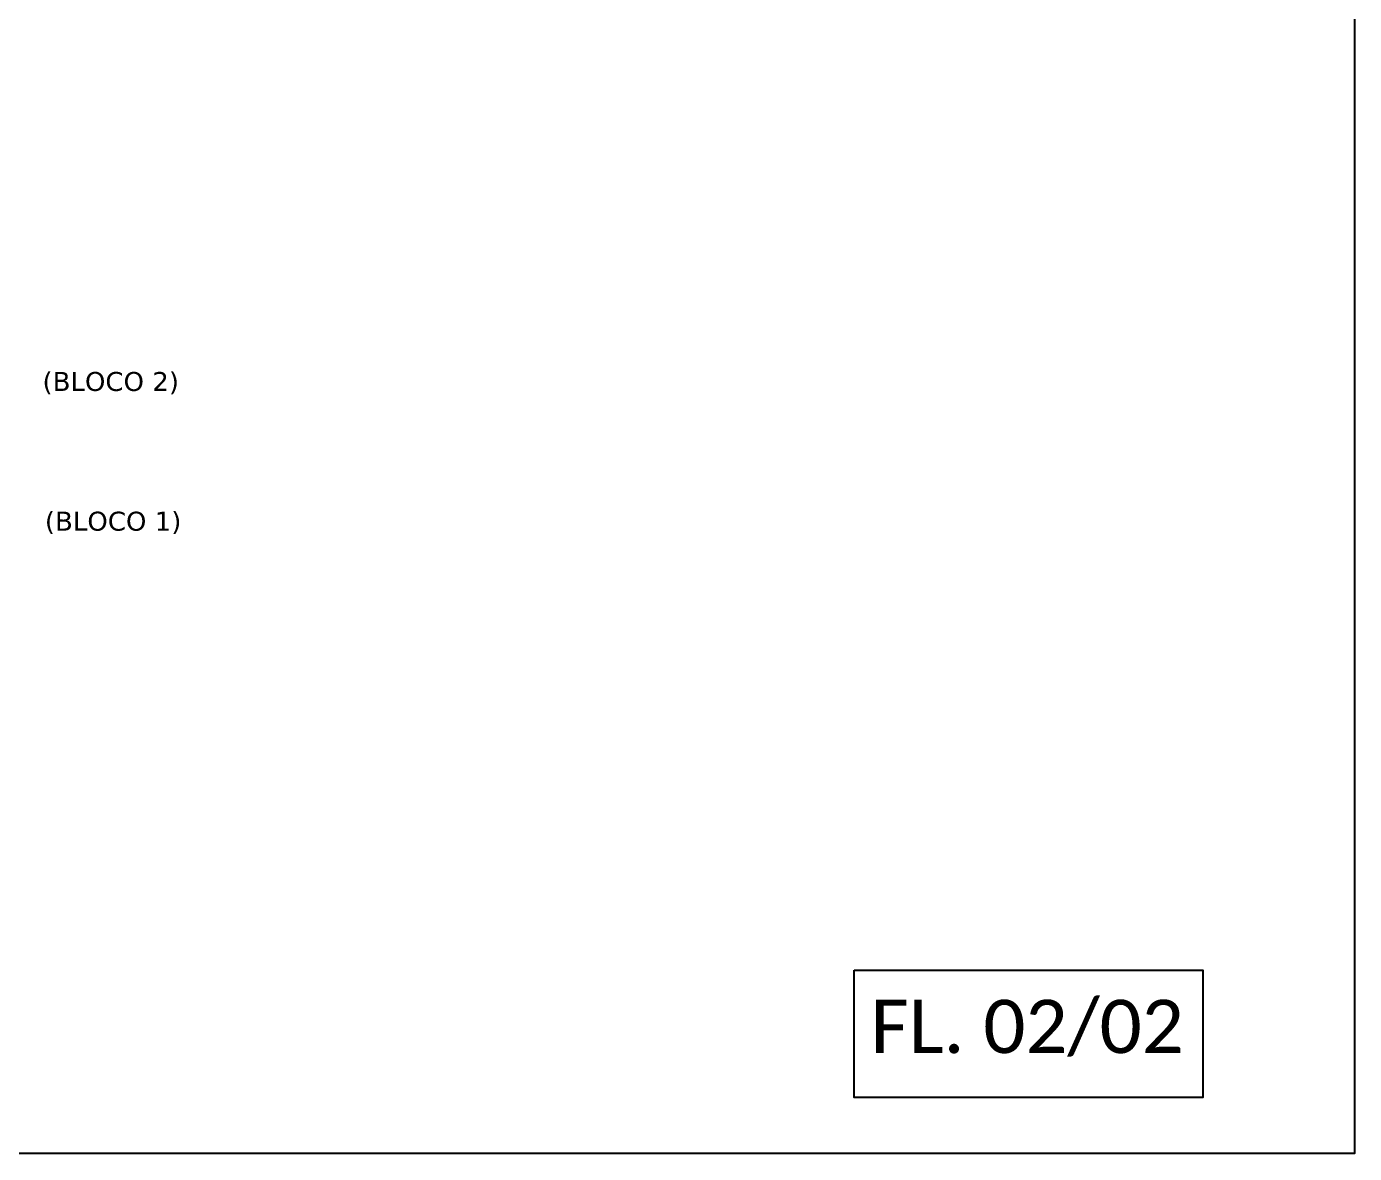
# Model space of a CAD drawing. Header units: millimetres. Extents: x 688550 to 690417, y 7458888 to 7459543.
# Drawn here: x 690239.3 to 690416.9, y 7458888 to 7459038.8 of the extents above; entities that cross this region are included whole.
import ezdxf
from ezdxf.enums import TextEntityAlignment as Align

# ---------------------------------------------------------------- set-up
doc = ezdxf.new("R2010")
doc.units = ezdxf.units.MM
doc.header["$LTSCALE"] = 3
doc.header["$MEASUREMENT"] = 0
doc.layers.add('CDO_INTERIOR', color=1, linetype='Continuous')
doc.styles.add('siredit', font='verdana.ttf')
doc.styles.add('WMF-Calibri0', font='calibri.ttf')

msp = doc.modelspace()

# ---------------------------------------------------------------- linework, layer by layer
for points in [[(689490.27, 7459543.25), (690416.91, 7459543.25), (690416.91, 7458888.05), (689490.27, 7458888.05)], [(690349.99, 7458912.58), (690396.64, 7458912.58), (690396.64, 7458895.54), (690349.99, 7458895.54)]]:
    msp.add_lwpolyline(points, close=True)

# ---------------------------------------------------------------- texts
at = {"color": 1, "style": 'WMF-Calibri0'}
msp.add_text('FL. 02/02', height=7.131, dxfattribs=at).set_placement((690352.16, 7458901.47))
at = {"layer": 'CDO_INTERIOR', "linetype": 'Continuous', "style": 'siredit'}
for s, p in [('(BLOCO 2)', (690241.39, 7458991.32)), ('(BLOCO 1)', (690241.71, 7458972.63))]:
    msp.add_text(s, height=2.535, rotation=359.9724, dxfattribs=at).set_placement(p, align=Align.MIDDLE_LEFT)

doc.saveas('drawing.dxf')
